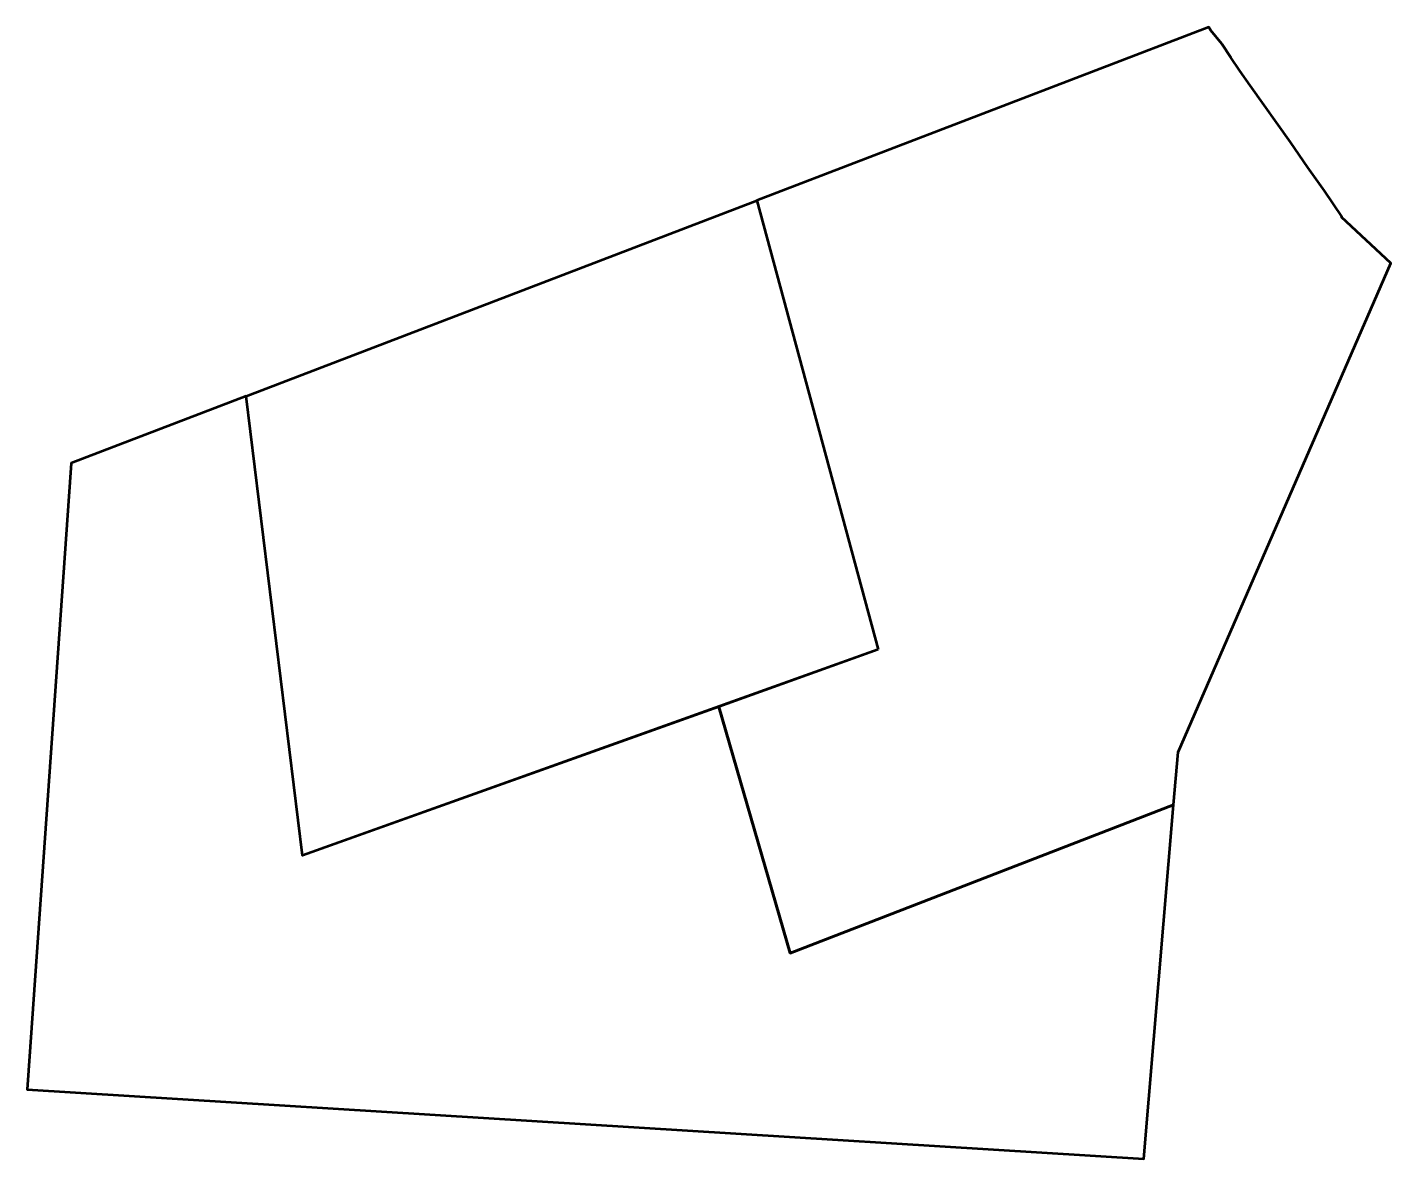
# Model space of a CAD drawing. Header units: metres. Extents: x 807668.8 to 807765.7, y 9157308.4 to 9157388.8.
import ezdxf

# ---------------------------------------------------------------- set-up
doc = ezdxf.new("R2010")
doc.units = ezdxf.units.M
doc.header["$MEASUREMENT"] = 0
doc.layers.add('2876-21009', color=1, linetype='Continuous')

msp = doc.modelspace()

# ---------------------------------------------------------------- linework, layer by layer
at = {"layer": '2876-21009', "color": 3, "lineweight": 53, "true_color": 0x00ff00}
for points in [[(807729.239, 9157344.56), (807717.903, 9157340.508), (807722.992, 9157323.005), (807750.244, 9157333.542), (807750.558, 9157337.278), (807765.674, 9157372.026), (807762.17, 9157375.286), (807762.202, 9157375.337), (807760.972, 9157377.164), (807759.789, 9157378.815), (807758.544, 9157380.619), (807755.69, 9157384.655), (807754.953, 9157385.678), (807754.301, 9157386.626), (807753.671, 9157387.608), (807752.888, 9157388.554), (807752.739, 9157388.782), (807720.607, 9157376.477)], [(807750.244, 9157333.542), (807722.992, 9157323.005), (807717.903, 9157340.508), (807688.32, 9157329.933), (807684.312, 9157362.579), (807671.884, 9157357.82), (807668.756, 9157313.314), (807748.127, 9157308.39)]]:
    msp.add_lwpolyline(points, close=True, dxfattribs=at)
at = {"layer": '2876-21009', "color": 254, "lineweight": 53, "true_color": 0xcccccc}
msp.add_lwpolyline([(807729.239, 9157344.56), (807688.32, 9157329.933), (807684.312, 9157362.579), (807720.607, 9157376.477)], close=True, dxfattribs=at)

doc.saveas('drawing.dxf')
